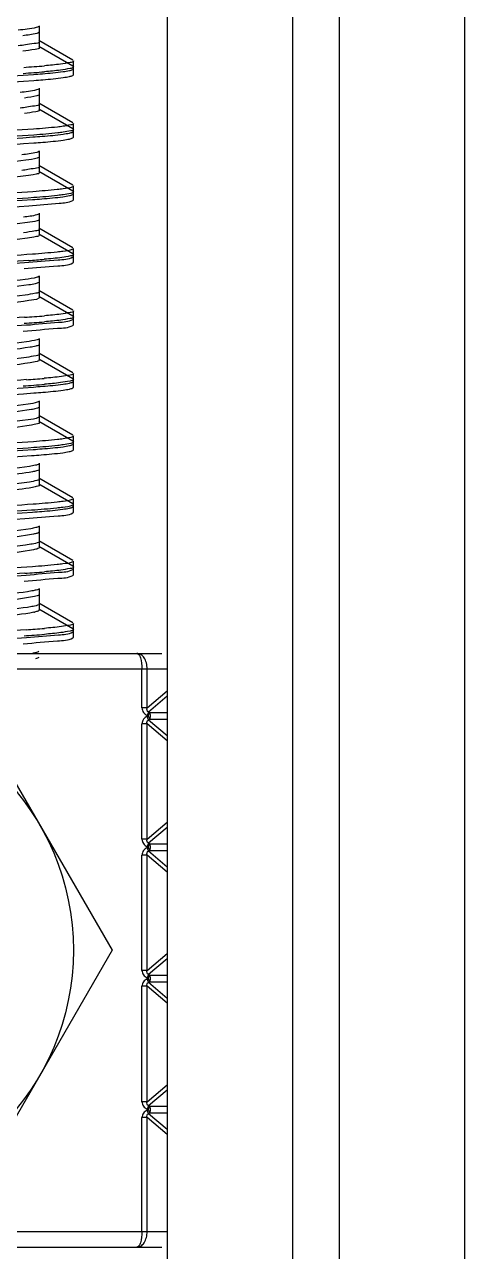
# Model space of a CAD drawing. Extents: x -409572 to -157272, y 600795 to 878326.
# Drawn here: x -396830.3 to -396725.7, y 821899.5 to 822191.7 of the extents above; entities that cross this region are included whole.
import ezdxf

# ---------------------------------------------------------------- set-up
doc = ezdxf.new("R2010")
doc.units = 0
doc.header["$LTSCALE"] = 1000
doc.header["$MEASUREMENT"] = 0
doc.layers.get('0').update_dxf_attribs({"linetype": 'CONTINUOUS'})

msp = doc.modelspace()

# ---------------------------------------------------------------- linework, layer by layer
at = {"linetype": 'CONTINUOUS'}
for p, q in [((-396796.35, 822308.34), (-396796.35, 819345.2)), ((-396766.59, 822308.34), (-396766.59, 819345.2)), ((-396755.43, 822308.34), (-396755.43, 819345.2)), ((-396725.66, 822308.34), (-396725.66, 819345.2)), ((-396826.73, 822187.64), (-396826.73, 822191.36)), ((-396826.73, 822186.21), (-396826.73, 822189.93)), ((-396818.82, 822183.15), (-396826.9, 822187.83)), ((-396818.82, 822181.72), (-396826.9, 822186.4)), ((-396818.82, 822180.96), (-396818.68, 822181.13)), ((-396818.68, 822181.13), (-396818.68, 822182.99)), ((-396818.68, 822181.13), (-396818.68, 822182.99)), ((-396818.68, 822179.7), (-396818.68, 822181.56)), ((-396818.68, 822179.7), (-396818.68, 822181.56)), ((-396818.82, 822179.54), (-396818.68, 822179.7)), ((-396826.73, 822172.75), (-396826.73, 822176.47)), ((-396826.73, 822171.33), (-396826.73, 822175.05)), ((-396818.82, 822168.27), (-396826.9, 822172.94)), ((-396818.82, 822166.84), (-396826.9, 822171.52)), ((-396818.82, 822166.08), (-396818.68, 822166.24)), ((-396818.68, 822166.24), (-396818.68, 822168.1)), ((-396818.68, 822166.24), (-396818.68, 822168.1)), ((-396818.68, 822164.82), (-396818.68, 822166.68)), ((-396818.68, 822164.82), (-396818.68, 822166.68)), ((-396818.82, 822164.66), (-396818.68, 822164.82)), ((-396826.73, 822157.87), (-396826.73, 822161.59)), ((-396826.73, 822156.45), (-396826.73, 822160.17)), ((-396818.82, 822153.38), (-396826.9, 822158.06)), ((-396818.82, 822151.96), (-396826.9, 822156.63)), ((-396818.68, 822151.36), (-396818.68, 822153.22)), ((-396818.68, 822151.36), (-396818.68, 822153.22)), ((-396818.68, 822149.94), (-396818.68, 822151.8)), ((-396818.68, 822149.94), (-396818.68, 822151.8)), ((-396818.82, 822151.2), (-396818.68, 822151.36)), ((-396818.82, 822149.77), (-396818.68, 822149.94)), ((-396826.73, 822142.99), (-396826.73, 822146.71)), ((-396818.82, 822138.5), (-396826.9, 822143.18)), ((-396826.73, 822141.56), (-396826.73, 822145.28)), ((-396818.82, 822137.08), (-396826.9, 822141.75)), ((-396818.68, 822136.48), (-396818.68, 822138.34)), ((-396818.68, 822135.05), (-396818.68, 822136.91)), ((-396818.68, 822135.05), (-396818.68, 822136.91)), ((-396818.82, 822136.31), (-396818.68, 822136.48)), ((-396818.82, 822134.89), (-396818.68, 822135.05)), ((-396826.73, 822128.1), (-396826.73, 822131.83)), ((-396818.82, 822123.62), (-396826.9, 822128.29)), ((-396826.73, 822126.68), (-396826.73, 822130.4)), ((-396818.82, 822122.19), (-396826.9, 822126.87)), ((-396818.68, 822121.59), (-396818.68, 822123.45)), ((-396818.82, 822121.43), (-396818.68, 822121.59)), ((-396818.82, 822120.01), (-396818.68, 822120.17)), ((-396818.68, 822120.17), (-396818.68, 822122.03)), ((-396818.68, 822120.17), (-396818.68, 822122.03)), ((-396826.73, 822113.22), (-396826.73, 822116.94)), ((-396818.82, 822108.73), (-396826.9, 822113.41)), ((-396826.73, 822111.8), (-396826.73, 822115.52)), ((-396818.82, 822107.31), (-396826.9, 822111.99)), ((-396818.68, 822106.71), (-396818.68, 822108.57)), ((-396818.68, 822106.71), (-396818.68, 822108.57)), ((-396818.82, 822106.55), (-396818.68, 822106.71)), ((-396818.82, 822105.12), (-396818.68, 822105.29)), ((-396818.68, 822105.29), (-396818.68, 822107.15)), ((-396818.68, 822105.29), (-396818.68, 822107.15)), ((-396826.73, 822098.34), (-396826.73, 822102.06)), ((-396826.73, 822096.91), (-396826.73, 822100.64)), ((-396818.82, 822093.85), (-396826.9, 822098.53)), ((-396818.82, 822092.43), (-396826.9, 822097.1)), ((-396818.68, 822091.83), (-396818.68, 822093.69)), ((-396818.68, 822091.83), (-396818.68, 822093.69)), ((-396818.82, 822091.66), (-396818.68, 822091.83)), ((-396818.82, 822090.24), (-396818.68, 822090.4)), ((-396818.68, 822090.4), (-396818.68, 822092.26)), ((-396818.68, 822090.4), (-396818.68, 822092.26)), ((-396826.73, 822083.46), (-396826.73, 822087.18)), ((-396826.73, 822082.03), (-396826.73, 822085.75)), ((-396818.82, 822078.97), (-396826.9, 822083.64)), ((-396818.82, 822077.54), (-396826.9, 822082.22)), ((-396818.68, 822076.94), (-396818.68, 822078.8)), ((-396818.68, 822076.94), (-396818.68, 822078.8)), ((-396818.82, 822076.78), (-396818.68, 822076.94)), ((-396818.82, 822075.36), (-396818.68, 822075.52)), ((-396818.68, 822075.52), (-396818.68, 822077.38)), ((-396818.68, 822075.52), (-396818.68, 822077.38)), ((-396826.73, 822068.57), (-396826.73, 822072.29)), ((-396826.73, 822067.15), (-396826.73, 822070.87)), ((-396818.82, 822064.08), (-396826.9, 822068.76)), ((-396818.82, 822062.66), (-396826.9, 822067.34)), ((-396818.68, 822062.06), (-396818.68, 822063.92)), ((-396818.68, 822062.06), (-396818.68, 822063.92)), ((-396818.82, 822061.9), (-396818.68, 822062.06)), ((-396818.68, 822060.64), (-396818.68, 822062.5)), ((-396818.68, 822060.64), (-396818.68, 822062.5)), ((-396818.82, 822060.47), (-396818.68, 822060.64)), ((-396826.73, 822053.69), (-396826.73, 822057.41)), ((-396826.73, 822052.27), (-396826.73, 822055.99)), ((-396818.82, 822049.2), (-396826.9, 822053.88)), ((-396818.82, 822047.78), (-396826.9, 822052.45)), ((-396818.82, 822047.02), (-396818.68, 822047.18)), ((-396818.68, 822047.18), (-396818.68, 822049.04)), ((-396818.68, 822047.18), (-396818.68, 822049.04)), ((-396818.68, 822045.75), (-396818.68, 822047.61)), ((-396818.68, 822045.75), (-396818.68, 822047.61)), ((-396818.82, 822045.59), (-396818.68, 822045.75)), ((-396958.76, 822041.93), (-396797.66, 822041.93)), ((-396960.07, 822038.21), (-396796.35, 822038.21)), ((-396802.36, 822028.93), (-396802.36, 822038.21)), ((-396801.12, 822028.93), (-396801.12, 822038.21)), ((-396801.12, 822028.93), (-396796.35, 822032.98)), ((-396796.35, 822031.72), (-396800.78, 822027.96)), ((-396843.84, 822030.77), (-396809.47, 821971.24)), ((-396801.12, 822028.93), (-396802.36, 822028.93)), ((-396800.78, 822027.96), (-396801.15, 822027.17)), ((-396800.89, 822027.05), (-396801.15, 822027.17)), ((-396801.15, 822026.93), (-396800.89, 822027.05)), ((-396800.78, 822026.14), (-396801.15, 822026.93)), ((-396800.89, 822027.05), (-396800.52, 822027.84)), ((-396800.89, 822027.05), (-396800.52, 822026.26)), ((-396800.52, 822027.84), (-396800.78, 822027.96)), ((-396800.78, 822026.14), (-396800.52, 822026.26)), ((-396800.78, 822026.14), (-396796.35, 822022.38)), ((-396800.52, 822027.84), (-396796.35, 822027.84)), ((-396800.52, 822026.26), (-396796.35, 822026.26)), ((-396801.12, 822025.17), (-396802.36, 822025.17)), ((-396802.36, 821997.68), (-396802.36, 822025.17)), ((-396801.12, 821997.68), (-396801.12, 822025.17)), ((-396796.35, 822021.12), (-396801.12, 822025.17)), ((-396801.12, 821997.68), (-396796.35, 822001.72)), ((-396796.35, 822000.46), (-396800.78, 821996.71)), ((-396801.12, 821997.68), (-396802.36, 821997.68)), ((-396800.78, 821996.71), (-396801.15, 821995.92)), ((-396800.89, 821995.79), (-396800.52, 821996.58)), ((-396800.52, 821996.58), (-396800.78, 821996.71)), ((-396800.52, 821996.58), (-396796.35, 821996.58)), ((-396801.12, 821993.91), (-396802.36, 821993.91)), ((-396802.36, 821966.42), (-396802.36, 821993.91)), ((-396800.89, 821995.79), (-396801.15, 821995.92)), ((-396801.15, 821995.67), (-396800.89, 821995.79)), ((-396800.78, 821994.88), (-396801.15, 821995.67)), ((-396801.12, 821966.42), (-396801.12, 821993.91)), ((-396796.35, 821989.86), (-396801.12, 821993.91)), ((-396800.89, 821995.79), (-396800.52, 821995.01)), ((-396800.78, 821994.88), (-396800.52, 821995.01)), ((-396800.78, 821994.88), (-396796.35, 821991.12)), ((-396800.52, 821995.01), (-396796.35, 821995)), ((-396809.47, 821971.24), (-396843.84, 821911.7)), ((-396801.12, 821966.42), (-396796.35, 821970.47)), ((-396796.35, 821969.21), (-396800.78, 821965.45)), ((-396801.12, 821966.42), (-396802.36, 821966.42)), ((-396800.78, 821965.45), (-396801.15, 821964.66)), ((-396800.89, 821964.54), (-396801.15, 821964.66)), ((-396801.15, 821964.42), (-396800.89, 821964.54)), ((-396800.78, 821963.63), (-396801.15, 821964.42)), ((-396800.89, 821964.54), (-396800.52, 821965.33)), ((-396800.89, 821964.54), (-396800.52, 821963.75)), ((-396800.52, 821965.33), (-396800.78, 821965.45)), ((-396800.52, 821965.33), (-396796.35, 821965.33)), ((-396801.12, 821962.66), (-396802.36, 821962.66)), ((-396802.36, 821935.17), (-396802.36, 821962.66)), ((-396801.12, 821935.17), (-396801.12, 821962.66)), ((-396796.35, 821958.61), (-396801.12, 821962.66)), ((-396800.78, 821963.63), (-396800.52, 821963.75)), ((-396800.78, 821963.63), (-396796.35, 821959.87)), ((-396800.52, 821963.75), (-396796.35, 821963.75)), ((-396801.12, 821935.17), (-396796.35, 821939.22)), ((-396796.35, 821937.95), (-396800.78, 821934.2)), ((-396801.12, 821935.17), (-396802.36, 821935.17)), ((-396800.78, 821934.2), (-396801.15, 821933.41)), ((-396800.89, 821933.29), (-396801.15, 821933.41)), ((-396801.15, 821933.16), (-396800.89, 821933.29)), ((-396800.78, 821932.37), (-396801.15, 821933.16)), ((-396800.89, 821933.29), (-396800.52, 821934.08)), ((-396800.89, 821933.29), (-396800.52, 821932.5)), ((-396800.52, 821934.08), (-396800.78, 821934.2)), ((-396800.78, 821932.37), (-396800.52, 821932.5)), ((-396800.78, 821932.37), (-396796.35, 821928.62)), ((-396800.52, 821934.08), (-396796.35, 821934.08)), ((-396800.52, 821932.5), (-396796.35, 821932.5)), ((-396801.12, 821931.4), (-396802.36, 821931.4)), ((-396802.36, 821904.26), (-396802.36, 821931.4)), ((-396801.12, 821904.26), (-396801.12, 821931.4)), ((-396796.35, 821927.35), (-396801.12, 821931.4)), ((-396960.07, 821904.26), (-396796.35, 821904.26)), ((-396958.76, 821900.54), (-396797.66, 821900.54))]:
    msp.add_line(p, q, dxfattribs=at)
msp.add_circle((-396878.21, 821971.24), 59.53, dxfattribs=at)
for centre, radius, start, end in [((-396847.79, 822446.65), 265.75, 273.7335, 274.8002), ((-396847.96, 822447.29), 267.82, 273.7127, 274.7998), ((-396846.2, 822380.55), 245.66, 273.9462, 274.8034), ((-396847.53, 822383.75), 262.37, 273.7678, 274.801), ((-396847.7, 822384.51), 264.56, 273.7456, 274.8005), ((-396847.95, 822372.77), 267.72, 273.7137, 274.7998), ((-396846.95, 822361.54), 255.02, 273.8422, 274.8039), ((-396847.43, 822321.55), 261.12, 273.7805, 274.8013), ((-396830.65, 822064.43), 12.96, 281.4024, 282.1895), ((-396847.69, 822309.99), 264.45, 273.7466, 274.8005), ((-396847.01, 822302.84), 255.85, 273.8319, 274.8049)]:
    msp.add_arc(centre, radius, start, end, dxfattribs=at)
for points, knots in [([(-396829.73, 822194.98), (-396836.71, 822194.5), (-396868.81, 822192.95), (-396900.94, 822192.19), (-396926.02, 822190.52)], [0, 0, 0, 0, 0.217709, 1, 1, 1, 1]), ([(-396826.9, 822191.17), (-396827.08, 822191.06), (-396828.69, 822190.6), (-396830.35, 822190.45), (-396831.79, 822190.3)], [0, 0, 0, 0, 0.126652, 1, 1, 1, 1]), ([(-396826.9, 822189.74), (-396827.05, 822189.66), (-396828.3, 822189.26), (-396829.59, 822189.13), (-396830.71, 822189)], [0, 0, 0, 0, 0.133308, 1, 1, 1, 1]), ([(-396826.73, 822187.64), (-396826.73, 822187.18), (-396829.32, 822187.09), (-396830.52, 822186.71), (-396831.79, 822186.58)], [0, 0, 0, 0, 0.266577, 1, 1, 1, 1]), ([(-396826.73, 822186.21), (-396826.73, 822185.84), (-396828.74, 822185.67), (-396829.71, 822185.39), (-396830.71, 822185.28)], [0, 0, 0, 0, 0.269457, 1, 1, 1, 1]), ([(-396818.68, 822181.56), (-396818.68, 822181.28), (-396820.2, 822181.11), (-396820.96, 822180.9), (-396821.72, 822180.8)], [0, 0, 0, 0, 0.270622, 1, 1, 1, 1]), ([(-396818.68, 822182.99), (-396818.68, 822182.7), (-396820.19, 822182.53), (-396820.94, 822182.32), (-396821.7, 822182.23)], [0, 0, 0, 0, 0.270741, 1, 1, 1, 1]), ([(-396821.11, 822180.45), (-396820.61, 822180.52), (-396819.84, 822180.65), (-396819.06, 822180.82), (-396818.82, 822180.96)], [0, 0, 0, 0, 0.643373, 1, 1, 1, 1]), ([(-396928.29, 822175.04), (-396921.12, 822175.56), (-396887.75, 822177.19), (-396854.34, 822177.85), (-396828.19, 822179.77)], [0, 0, 0, 0, 0.215151, 1, 1, 1, 1]), ([(-396928.02, 822173.63), (-396920.82, 822174.16), (-396887.5, 822175.78), (-396854.13, 822176.43), (-396828.06, 822178.35)], [0, 0, 0, 0, 0.216514, 1, 1, 1, 1]), ([(-396828.19, 822179.77), (-396827.46, 822179.82), (-396825.1, 822180.01), (-396822.74, 822180.22), (-396821.11, 822180.45)], [0, 0, 0, 0, 0.307395, 1, 1, 1, 1]), ([(-396828.06, 822178.35), (-396827.34, 822178.41), (-396825.01, 822178.59), (-396822.68, 822178.8), (-396821.07, 822179.03)], [0, 0, 0, 0, 0.307538, 1, 1, 1, 1]), ([(-396821.07, 822179.03), (-396820.58, 822179.1), (-396819.83, 822179.23), (-396819.06, 822179.4), (-396818.82, 822179.54)], [0, 0, 0, 0, 0.642718, 1, 1, 1, 1]), ([(-396826.9, 822176.29), (-396827.07, 822176.19), (-396828.53, 822175.75), (-396830.04, 822175.61), (-396831.35, 822175.46)], [0, 0, 0, 0, 0.129068, 1, 1, 1, 1]), ([(-396826.9, 822174.86), (-396827.03, 822174.78), (-396828.15, 822174.42), (-396829.32, 822174.29), (-396830.32, 822174.16)], [0, 0, 0, 0, 0.136277, 1, 1, 1, 1]), ([(-396826.73, 822172.75), (-396826.73, 822172.33), (-396829.09, 822172.21), (-396830.19, 822171.87), (-396831.35, 822171.74)], [0, 0, 0, 0, 0.267461, 1, 1, 1, 1]), ([(-396826.73, 822171.33), (-396826.73, 822170.99), (-396828.53, 822170.8), (-396829.42, 822170.55), (-396830.32, 822170.44)], [0, 0, 0, 0, 0.270956, 1, 1, 1, 1]), ([(-396828.19, 822166.75), (-396835.37, 822166.22), (-396868.74, 822164.59), (-396902.15, 822163.94), (-396928.29, 822162.01)], [0, 0, 0, 0, 0.215501, 1, 1, 1, 1]), ([(-396821.11, 822167.42), (-396821.56, 822167.36), (-396823.91, 822167.07), (-396826.28, 822166.89), (-396828.19, 822166.75)], [0, 0, 0, 0, 0.191417, 1, 1, 1, 1]), ([(-396821.07, 822166), (-396821.51, 822165.94), (-396823.84, 822165.66), (-396826.17, 822165.47), (-396828.06, 822165.33)], [0, 0, 0, 0, 0.191295, 1, 1, 1, 1]), ([(-396821.13, 822165.56), (-396820.63, 822165.63), (-396819.86, 822165.76), (-396819.06, 822165.94), (-396818.82, 822166.08)], [0, 0, 0, 0, 0.643789, 1, 1, 1, 1]), ([(-396818.68, 822168.1), (-396818.68, 822167.87), (-396819.87, 822167.67), (-396820.5, 822167.51), (-396821.11, 822167.42)], [0, 0, 0, 0, 0.27436, 1, 1, 1, 1]), ([(-396818.68, 822166.68), (-396818.68, 822166.45), (-396819.85, 822166.25), (-396820.47, 822166.09), (-396821.07, 822166)], [0, 0, 0, 0, 0.274658, 1, 1, 1, 1]), ([(-396928.32, 822160.15), (-396921.16, 822160.68), (-396887.81, 822162.31), (-396854.42, 822162.97), (-396828.28, 822164.88)], [0, 0, 0, 0, 0.214864, 1, 1, 1, 1]), ([(-396928.14, 822158.74), (-396920.96, 822159.27), (-396887.61, 822160.89), (-396854.21, 822161.54), (-396828.1, 822163.47)], [0, 0, 0, 0, 0.21591, 1, 1, 1, 1]), ([(-396828.06, 822165.33), (-396835.2, 822164.8), (-396868.52, 822163.18), (-396901.89, 822162.51), (-396928.02, 822160.61)], [0, 0, 0, 0, 0.21445, 1, 1, 1, 1]), ([(-396828.28, 822164.88), (-396827.54, 822164.93), (-396825.16, 822165.12), (-396822.77, 822165.33), (-396821.13, 822165.56)], [0, 0, 0, 0, 0.307303, 1, 1, 1, 1]), ([(-396828.1, 822163.47), (-396827.38, 822163.52), (-396825.04, 822163.7), (-396822.69, 822163.91), (-396821.08, 822164.14)], [0, 0, 0, 0, 0.307518, 1, 1, 1, 1]), ([(-396821.08, 822164.14), (-396820.59, 822164.21), (-396819.83, 822164.34), (-396819.06, 822164.52), (-396818.82, 822164.66)], [0, 0, 0, 0, 0.642899, 1, 1, 1, 1]), ([(-396826.9, 822161.4), (-396827.05, 822161.31), (-396828.38, 822160.9), (-396829.75, 822160.77), (-396830.93, 822160.63)], [0, 0, 0, 0, 0.131751, 1, 1, 1, 1]), ([(-396829.95, 822159.33), (-396836.28, 822158.49), (-396857.79, 822157.49), (-396890.05, 822155.64), (-396916.11, 822155.03), (-396926.88, 822153.51)], [0, 0, 0, 0, 0.197391, 0.664053, 1, 1, 1, 1]), ([(-396826.73, 822157.87), (-396826.73, 822157.48), (-396828.86, 822157.33), (-396829.88, 822157.03), (-396830.93, 822156.91)], [0, 0, 0, 0, 0.26872, 1, 1, 1, 1]), ([(-396826.9, 822159.98), (-396827.02, 822159.91), (-396828.02, 822159.57), (-396829.06, 822159.44), (-396829.95, 822159.33)], [0, 0, 0, 0, 0.139499, 1, 1, 1, 1]), ([(-396829.95, 822155.61), (-396836.96, 822154.68), (-396854.92, 822153.9), (-396882.89, 822152.43), (-396907.28, 822151.52), (-396922.37, 822150.23), (-396927.52, 822149.88), (-396929.16, 822149.34)], [0, 0, 0, 0, 0.213335, 0.5413, 0.846112, 0.947854, 1, 1, 1, 1]), ([(-396826.73, 822156.45), (-396826.73, 822156.14), (-396828.33, 822155.93), (-396829.14, 822155.71), (-396829.95, 822155.61)], [0, 0, 0, 0, 0.272705, 1, 1, 1, 1]), ([(-396828.28, 822151.86), (-396835.46, 822151.33), (-396868.81, 822149.71), (-396902.21, 822149.05), (-396928.31, 822147.13)], [0, 0, 0, 0, 0.215909, 1, 1, 1, 1]), ([(-396821.13, 822152.54), (-396821.59, 822152.47), (-396823.96, 822152.19), (-396826.35, 822152), (-396828.28, 822151.86)], [0, 0, 0, 0, 0.191492, 1, 1, 1, 1]), ([(-396818.68, 822153.22), (-396818.68, 822153.14), (-396819.55, 822152.59), (-396820.36, 822152.65), (-396821.13, 822152.54)], [0, 0, 0, 0, 0.089025, 1, 1, 1, 1]), ([(-396818.68, 822151.8), (-396818.68, 822151.56), (-396819.86, 822151.37), (-396820.48, 822151.21), (-396821.08, 822151.12)], [0, 0, 0, 0, 0.274575, 1, 1, 1, 1]), ([(-396928.35, 822145.27), (-396921.22, 822145.79), (-396887.9, 822147.42), (-396854.53, 822148.09), (-396828.4, 822149.99)], [0, 0, 0, 0, 0.214461, 1, 1, 1, 1]), ([(-396828.1, 822150.44), (-396835.26, 822149.92), (-396868.61, 822148.29), (-396902, 822147.63), (-396928.14, 822145.72)], [0, 0, 0, 0, 0.214858, 1, 1, 1, 1]), ([(-396923.01, 822144.2), (-396915.77, 822144.63), (-396884.53, 822146.09), (-396853.25, 822146.83), (-396829.29, 822148.5)], [0, 0, 0, 0, 0.231984, 1, 1, 1, 1]), ([(-396829.29, 822148.5), (-396826.87, 822148.67), (-396823.47, 822149.14), (-396819.77, 822149.23), (-396818.82, 822149.77)], [0, 0, 0, 0, 0.689218, 1, 1, 1, 1]), ([(-396828.4, 822149.99), (-396827.66, 822150.04), (-396825.24, 822150.23), (-396822.83, 822150.44), (-396821.16, 822150.67)], [0, 0, 0, 0, 0.307276, 1, 1, 1, 1]), ([(-396821.08, 822151.12), (-396821.53, 822151.06), (-396823.86, 822150.77), (-396826.21, 822150.58), (-396828.1, 822150.44)], [0, 0, 0, 0, 0.191309, 1, 1, 1, 1]), ([(-396821.16, 822150.67), (-396820.65, 822150.74), (-396819.87, 822150.88), (-396819.07, 822151.05), (-396818.82, 822151.2)], [0, 0, 0, 0, 0.64429, 1, 1, 1, 1]), ([(-396826.9, 822146.52), (-396827.04, 822146.44), (-396828.23, 822146.05), (-396829.47, 822145.92), (-396830.53, 822145.79)], [0, 0, 0, 0, 0.134595, 1, 1, 1, 1]), ([(-396829.6, 822144.49), (-396842.43, 822142.69), (-396871.68, 822142.13), (-396900.78, 822140.68), (-396916.95, 822139.55)], [0, 0, 0, 0, 0.444316, 1, 1, 1, 1]), ([(-396826.73, 822142.99), (-396826.73, 822142.63), (-396828.64, 822142.45), (-396829.58, 822142.19), (-396830.53, 822142.07)], [0, 0, 0, 0, 0.270092, 1, 1, 1, 1]), ([(-396826.9, 822145.1), (-396827.01, 822145.03), (-396827.89, 822144.72), (-396828.81, 822144.6), (-396829.6, 822144.49)], [0, 0, 0, 0, 0.14301, 1, 1, 1, 1]), ([(-396829.6, 822140.77), (-396842.43, 822138.97), (-396871.68, 822138.41), (-396900.78, 822136.95), (-396916.95, 822135.82)], [0, 0, 0, 0, 0.444316, 1, 1, 1, 1]), ([(-396826.73, 822141.56), (-396826.73, 822141.29), (-396828.14, 822141.06), (-396828.88, 822140.87), (-396829.6, 822140.77)], [0, 0, 0, 0, 0.274738, 1, 1, 1, 1]), ([(-396828.4, 822136.96), (-396835.6, 822136.44), (-396868.92, 822134.82), (-396902.29, 822134.17), (-396928.35, 822132.24)], [0, 0, 0, 0, 0.216509, 1, 1, 1, 1]), ([(-396821.16, 822137.65), (-396821.62, 822137.59), (-396824.03, 822137.3), (-396826.45, 822137.11), (-396828.4, 822136.96)], [0, 0, 0, 0, 0.191495, 1, 1, 1, 1]), ([(-396818.68, 822136.91), (-396818.68, 822136.66), (-396820.02, 822136.47), (-396820.71, 822136.29), (-396821.39, 822136.19)], [0, 0, 0, 0, 0.272444, 1, 1, 1, 1]), ([(-396818.68, 822138.34), (-396818.68, 822138.26), (-396819.57, 822137.7), (-396820.38, 822137.76), (-396821.16, 822137.65)], [0, 0, 0, 0, 0.088784, 1, 1, 1, 1]), ([(-396925.8, 822130.56), (-396918.76, 822131.03), (-396886.93, 822132.55), (-396855.05, 822133.31), (-396830.29, 822134.97)], [0, 0, 0, 0, 0.221183, 1, 1, 1, 1]), ([(-396829.29, 822135.48), (-396835.9, 822135.01), (-396867.14, 822133.49), (-396898.41, 822132.66), (-396923.01, 822131.17)], [0, 0, 0, 0, 0.211795, 1, 1, 1, 1]), ([(-396830.42, 822133.54), (-396827.73, 822133.72), (-396823.97, 822134.24), (-396819.86, 822134.29), (-396818.82, 822134.89)], [0, 0, 0, 0, 0.691069, 1, 1, 1, 1]), ([(-396830.29, 822134.97), (-396827.63, 822135.15), (-396823.91, 822135.67), (-396819.85, 822135.72), (-396818.82, 822136.31)], [0, 0, 0, 0, 0.690867, 1, 1, 1, 1]), ([(-396830.15, 822130.96), (-396836.51, 822130.14), (-396857.94, 822129.12), (-396890.1, 822127.31), (-396916.01, 822126.67), (-396926.75, 822125.19)], [0, 0, 0, 0, 0.198812, 0.663944, 1, 1, 1, 1]), ([(-396826.9, 822131.64), (-396827.03, 822131.56), (-396828.09, 822131.21), (-396829.2, 822131.08), (-396830.15, 822130.96)], [0, 0, 0, 0, 0.137672, 1, 1, 1, 1]), ([(-396829.27, 822129.66), (-396835.63, 822128.71), (-396852.45, 822127.98), (-396879.38, 822126.65), (-396905.82, 822125.21), (-396922.03, 822124.63), (-396927.92, 822123.58)], [0, 0, 0, 0, 0.195338, 0.50968, 0.818636, 1, 1, 1, 1]), ([(-396826.73, 822128.1), (-396826.73, 822127.78), (-396828.44, 822127.58), (-396829.29, 822127.35), (-396830.15, 822127.24)], [0, 0, 0, 0, 0.271698, 1, 1, 1, 1]), ([(-396826.9, 822130.21), (-396827.15, 822130.07), (-396827.96, 822129.87), (-396828.75, 822129.73), (-396829.27, 822129.66)], [0, 0, 0, 0, 0.361214, 1, 1, 1, 1]), ([(-396829.27, 822125.93), (-396836.09, 822124.92), (-396854.03, 822124.21), (-396877.46, 822122.99), (-396898.77, 822121.99), (-396912.55, 822121.33), (-396922.38, 822120.44), (-396927.61, 822120.12), (-396929.23, 822119.55)], [0, 0, 0, 0, 0.206553, 0.536269, 0.702877, 0.845559, 0.948364, 1, 1, 1, 1]), ([(-396830.15, 822127.24), (-396837.25, 822126.33), (-396855.29, 822125.52), (-396878.71, 822124.37), (-396899.61, 822123.37), (-396913, 822122.72), (-396922.55, 822121.86), (-396927.62, 822121.53), (-396929.22, 822120.98)], [0, 0, 0, 0, 0.216147, 0.544888, 0.708735, 0.848475, 0.949101, 1, 1, 1, 1]), ([(-396826.73, 822126.68), (-396826.73, 822126.6), (-396827.61, 822126), (-396828.46, 822126.05), (-396829.27, 822125.93)], [0, 0, 0, 0, 0.091796, 1, 1, 1, 1]), ([(-396818.68, 822123.45), (-396818.68, 822123.17), (-396820.16, 822123), (-396820.91, 822122.8), (-396821.65, 822122.7)], [0, 0, 0, 0, 0.27096, 1, 1, 1, 1]), ([(-396926.55, 822115.63), (-396919.49, 822116.11), (-396887.26, 822117.66), (-396854.99, 822118.4), (-396829.86, 822120.12)], [0, 0, 0, 0, 0.219129, 1, 1, 1, 1]), ([(-396830.29, 822121.95), (-396837.26, 822121.48), (-396869.1, 822119.95), (-396900.97, 822119.18), (-396925.8, 822117.54)], [0, 0, 0, 0, 0.219427, 1, 1, 1, 1]), ([(-396830.61, 822118.64), (-396827.88, 822118.82), (-396824.05, 822119.35), (-396819.88, 822119.4), (-396818.82, 822120.01)], [0, 0, 0, 0, 0.691359, 1, 1, 1, 1]), ([(-396829.86, 822120.12), (-396827.3, 822120.29), (-396823.72, 822120.79), (-396819.82, 822120.86), (-396818.82, 822121.43)], [0, 0, 0, 0, 0.690197, 1, 1, 1, 1]), ([(-396818.68, 822122.03), (-396818.68, 822121.75), (-396820.18, 822121.58), (-396820.93, 822121.37), (-396821.68, 822121.27)], [0, 0, 0, 0, 0.270815, 1, 1, 1, 1]), ([(-396826.9, 822116.75), (-396827.02, 822116.68), (-396827.96, 822116.36), (-396828.95, 822116.24), (-396829.79, 822116.12)], [0, 0, 0, 0, 0.140996, 1, 1, 1, 1]), ([(-396828.96, 822114.82), (-396835.27, 822113.82), (-396852.19, 822113.14), (-396879.34, 822111.78), (-396905.99, 822110.29), (-396922.32, 822109.77), (-396928.15, 822108.66)], [0, 0, 0, 0, 0.192978, 0.509549, 0.82079, 1, 1, 1, 1]), ([(-396829.79, 822116.12), (-396836.13, 822115.26), (-396857.78, 822114.28), (-396890.17, 822112.37), (-396916.36, 822111.84), (-396927.11, 822110.25)], [0, 0, 0, 0, 0.196859, 0.665778, 1, 1, 1, 1]), ([(-396826.9, 822115.33), (-396827.12, 822115.2), (-396827.82, 822115.02), (-396828.51, 822114.89), (-396828.96, 822114.82)], [0, 0, 0, 0, 0.36678, 1, 1, 1, 1]), ([(-396828.96, 822111.1), (-396835.67, 822110.04), (-396853.6, 822109.37), (-396877.04, 822108.12), (-396898.53, 822107.11), (-396912.46, 822106.45), (-396922.37, 822105.55), (-396927.64, 822105.24), (-396929.26, 822104.66)], [0, 0, 0, 0, 0.202975, 0.533469, 0.701272, 0.84507, 0.948501, 1, 1, 1, 1]), ([(-396829.79, 822112.4), (-396836.8, 822111.45), (-396854.84, 822110.67), (-396878.32, 822109.5), (-396899.4, 822108.49), (-396912.94, 822107.84), (-396922.56, 822106.97), (-396927.67, 822106.65), (-396929.25, 822106.09)], [0, 0, 0, 0, 0.212866, 0.542542, 0.70756, 0.848323, 0.949425, 1, 1, 1, 1]), ([(-396826.73, 822113.22), (-396826.73, 822112.93), (-396828.24, 822112.71), (-396829.02, 822112.51), (-396829.79, 822112.4)], [0, 0, 0, 0, 0.273505, 1, 1, 1, 1]), ([(-396826.73, 822111.8), (-396826.74, 822111.58), (-396827.8, 822111.33), (-396828.4, 822111.19), (-396828.96, 822111.1)], [0, 0, 0, 0, 0.279898, 1, 1, 1, 1]), ([(-396818.68, 822108.57), (-396818.68, 822108.3), (-396820.1, 822108.12), (-396820.82, 822107.93), (-396821.53, 822107.83)], [0, 0, 0, 0, 0.271617, 1, 1, 1, 1]), ([(-396928.28, 822100.62), (-396921.12, 822101.15), (-396887.75, 822102.78), (-396854.33, 822103.43), (-396828.19, 822105.35)], [0, 0, 0, 0, 0.215159, 1, 1, 1, 1]), ([(-396829.86, 822107.1), (-396836.91, 822106.61), (-396869.14, 822105.06), (-396901.41, 822104.32), (-396926.55, 822102.61)], [0, 0, 0, 0, 0.219054, 1, 1, 1, 1]), ([(-396828.19, 822105.35), (-396827.46, 822105.41), (-396825.1, 822105.59), (-396822.73, 822105.8), (-396821.11, 822106.03)], [0, 0, 0, 0, 0.307399, 1, 1, 1, 1]), ([(-396818.68, 822107.15), (-396818.68, 822106.86), (-396820.2, 822106.69), (-396820.96, 822106.48), (-396821.72, 822106.39)], [0, 0, 0, 0, 0.270628, 1, 1, 1, 1]), ([(-396821.11, 822106.03), (-396820.61, 822106.1), (-396819.84, 822106.23), (-396819.06, 822106.41), (-396818.82, 822106.55)], [0, 0, 0, 0, 0.643357, 1, 1, 1, 1]), ([(-396821.07, 822104.61), (-396820.58, 822104.68), (-396819.83, 822104.81), (-396819.06, 822104.99), (-396818.82, 822105.12)], [0, 0, 0, 0, 0.642712, 1, 1, 1, 1]), ([(-396928.02, 822099.22), (-396920.81, 822099.74), (-396887.49, 822101.36), (-396854.12, 822102.01), (-396828.06, 822103.94)], [0, 0, 0, 0, 0.216534, 1, 1, 1, 1]), ([(-396826.9, 822101.87), (-396827.01, 822101.81), (-396827.84, 822101.51), (-396828.71, 822101.39), (-396829.45, 822101.29)], [0, 0, 0, 0, 0.144669, 1, 1, 1, 1]), ([(-396828.06, 822103.94), (-396827.34, 822103.99), (-396825.01, 822104.18), (-396822.68, 822104.38), (-396821.07, 822104.61)], [0, 0, 0, 0, 0.307538, 1, 1, 1, 1]), ([(-396829.45, 822101.29), (-396835.79, 822100.38), (-396857.74, 822099.44), (-396890.37, 822097.39), (-396916.86, 822097.03), (-396927.56, 822095.3)], [0, 0, 0, 0, 0.19541, 0.669181, 1, 1, 1, 1]), ([(-396828.66, 822099.98), (-396834.24, 822099.04), (-396849.48, 822098.41), (-396874.66, 822097.03), (-396901.15, 822095.83), (-396918.1, 822094.97), (-396924.97, 822094.22)], [0, 0, 0, 0, 0.175715, 0.472791, 0.784833, 1, 1, 1, 1]), ([(-396826.9, 822100.45), (-396827.1, 822100.33), (-396827.69, 822100.17), (-396828.29, 822100.05), (-396828.66, 822099.98)], [0, 0, 0, 0, 0.372977, 1, 1, 1, 1]), ([(-396829.45, 822097.57), (-396836.36, 822096.57), (-396854.4, 822095.83), (-396877.91, 822094.63), (-396899.18, 822093.62), (-396912.86, 822092.97), (-396922.56, 822092.07), (-396927.71, 822091.77), (-396929.29, 822091.19)], [0, 0, 0, 0, 0.209449, 0.539982, 0.706178, 0.848006, 0.949655, 1, 1, 1, 1]), ([(-396828.66, 822096.26), (-396834.24, 822095.32), (-396849.48, 822094.69), (-396874.66, 822093.31), (-396901.15, 822092.11), (-396918.1, 822091.25), (-396924.97, 822090.49)], [0, 0, 0, 0, 0.175715, 0.472791, 0.784833, 1, 1, 1, 1]), ([(-396826.73, 822098.34), (-396826.73, 822098.25), (-396827.69, 822097.63), (-396828.59, 822097.69), (-396829.45, 822097.57)], [0, 0, 0, 0, 0.09033, 1, 1, 1, 1]), ([(-396826.73, 822096.91), (-396826.74, 822096.72), (-396827.64, 822096.47), (-396828.18, 822096.35), (-396828.66, 822096.26)], [0, 0, 0, 0, 0.283217, 1, 1, 1, 1]), ([(-396821.11, 822093.01), (-396821.56, 822092.95), (-396823.91, 822092.66), (-396826.28, 822092.47), (-396828.19, 822092.33)], [0, 0, 0, 0, 0.191413, 1, 1, 1, 1]), ([(-396818.68, 822093.69), (-396818.68, 822093.45), (-396819.87, 822093.26), (-396820.5, 822093.09), (-396821.11, 822093.01)], [0, 0, 0, 0, 0.274367, 1, 1, 1, 1]), ([(-396928.31, 822085.74), (-396921.16, 822086.26), (-396887.81, 822087.89), (-396854.41, 822088.55), (-396828.27, 822090.46)], [0, 0, 0, 0, 0.214872, 1, 1, 1, 1]), ([(-396828.19, 822092.33), (-396835.37, 822091.8), (-396868.73, 822090.18), (-396902.15, 822089.52), (-396928.28, 822087.6)], [0, 0, 0, 0, 0.215488, 1, 1, 1, 1]), ([(-396828.06, 822090.92), (-396835.19, 822090.39), (-396868.51, 822088.76), (-396901.88, 822088.09), (-396928.02, 822086.2)], [0, 0, 0, 0, 0.214435, 1, 1, 1, 1]), ([(-396828.27, 822090.46), (-396827.54, 822090.52), (-396825.16, 822090.7), (-396822.77, 822090.92), (-396821.13, 822091.14)], [0, 0, 0, 0, 0.307305, 1, 1, 1, 1]), ([(-396821.07, 822091.59), (-396821.51, 822091.53), (-396823.84, 822091.24), (-396826.17, 822091.05), (-396828.06, 822090.92)], [0, 0, 0, 0, 0.191295, 1, 1, 1, 1]), ([(-396821.21, 822089.71), (-396820.69, 822089.78), (-396819.89, 822089.92), (-396819.07, 822090.1), (-396818.82, 822090.24)], [0, 0, 0, 0, 0.645021, 1, 1, 1, 1]), ([(-396821.13, 822091.14), (-396820.63, 822091.22), (-396819.86, 822091.35), (-396819.06, 822091.52), (-396818.82, 822091.66)], [0, 0, 0, 0, 0.643774, 1, 1, 1, 1]), ([(-396818.68, 822092.26), (-396818.68, 822092.03), (-396819.85, 822091.83), (-396820.47, 822091.68), (-396821.07, 822091.59)], [0, 0, 0, 0, 0.27466, 1, 1, 1, 1]), ([(-396919.72, 822084.85), (-396912.36, 822085.26), (-396881.99, 822086.65), (-396851.58, 822087.36), (-396828.6, 822089.02)], [0, 0, 0, 0, 0.242393, 1, 1, 1, 1]), ([(-396828.6, 822089.02), (-396827.84, 822089.07), (-396825.38, 822089.26), (-396822.91, 822089.48), (-396821.21, 822089.71)], [0, 0, 0, 0, 0.307317, 1, 1, 1, 1]), ([(-396829.13, 822086.45), (-396835.47, 822085.48), (-396852.34, 822084.77), (-396879.38, 822083.43), (-396905.92, 822081.97), (-396922.18, 822081.41), (-396928.04, 822080.34)], [0, 0, 0, 0, 0.194375, 0.509802, 0.819766, 1, 1, 1, 1]), ([(-396828.39, 822085.15), (-396832.71, 822084.36), (-396844.76, 822083.77), (-396873.29, 822082.09), (-396897.54, 822081.27), (-396914.1, 822080.2)], [0, 0, 0, 0, 0.153234, 0.420019, 1, 1, 1, 1]), ([(-396826.9, 822086.99), (-396827.14, 822086.85), (-396827.9, 822086.66), (-396828.64, 822086.53), (-396829.13, 822086.45)], [0, 0, 0, 0, 0.363608, 1, 1, 1, 1]), ([(-396826.9, 822085.56), (-396827.07, 822085.47), (-396827.57, 822085.31), (-396828.08, 822085.21), (-396828.39, 822085.15)], [0, 0, 0, 0, 0.37991, 1, 1, 1, 1]), ([(-396829.13, 822082.73), (-396835.94, 822081.69), (-396853.96, 822081), (-396877.5, 822079.77), (-396898.94, 822078.75), (-396912.77, 822078.1), (-396922.54, 822077.18), (-396927.74, 822076.9), (-396929.31, 822076.3)], [0, 0, 0, 0, 0.205905, 0.537229, 0.704613, 0.847545, 0.949803, 1, 1, 1, 1]), ([(-396828.39, 822081.43), (-396832.71, 822080.64), (-396844.76, 822080.05), (-396873.29, 822078.37), (-396897.54, 822077.55), (-396914.1, 822076.48)], [0, 0, 0, 0, 0.153234, 0.420019, 1, 1, 1, 1]), ([(-396826.73, 822083.46), (-396826.74, 822083.22), (-396827.89, 822082.98), (-396828.52, 822082.82), (-396829.13, 822082.73)], [0, 0, 0, 0, 0.278286, 1, 1, 1, 1]), ([(-396826.73, 822082.03), (-396826.74, 822081.86), (-396827.5, 822081.61), (-396827.97, 822081.5), (-396828.39, 822081.43)], [0, 0, 0, 0, 0.287204, 1, 1, 1, 1]), ([(-396818.68, 822078.8), (-396818.68, 822078.73), (-396819.55, 822078.18), (-396820.36, 822078.23), (-396821.13, 822078.12)], [0, 0, 0, 0, 0.089033, 1, 1, 1, 1]), ([(-396928.35, 822070.85), (-396921.22, 822071.38), (-396887.9, 822073), (-396854.53, 822073.67), (-396828.4, 822075.57)], [0, 0, 0, 0, 0.214475, 1, 1, 1, 1]), ([(-396828.27, 822077.44), (-396835.46, 822076.92), (-396868.81, 822075.29), (-396902.21, 822074.64), (-396928.31, 822072.71)], [0, 0, 0, 0, 0.215892, 1, 1, 1, 1]), ([(-396828.6, 822075.99), (-396834.83, 822075.55), (-396865.2, 822074.04), (-396895.59, 822073.17), (-396919.72, 822071.83)], [0, 0, 0, 0, 0.205332, 1, 1, 1, 1]), ([(-396821.21, 822076.69), (-396821.68, 822076.62), (-396824.14, 822076.33), (-396826.61, 822076.14), (-396828.6, 822075.99)], [0, 0, 0, 0, 0.191433, 1, 1, 1, 1]), ([(-396828.4, 822075.57), (-396827.65, 822075.63), (-396825.24, 822075.81), (-396822.82, 822076.03), (-396821.16, 822076.26)], [0, 0, 0, 0, 0.307276, 1, 1, 1, 1]), ([(-396821.13, 822078.12), (-396821.59, 822078.06), (-396823.96, 822077.77), (-396826.34, 822077.58), (-396828.27, 822077.44)], [0, 0, 0, 0, 0.19149, 1, 1, 1, 1]), ([(-396818.68, 822077.38), (-396818.68, 822077.3), (-396819.59, 822076.74), (-396820.41, 822076.8), (-396821.21, 822076.69)], [0, 0, 0, 0, 0.088431, 1, 1, 1, 1]), ([(-396821.16, 822076.26), (-396820.65, 822076.33), (-396819.87, 822076.46), (-396819.07, 822076.64), (-396818.82, 822076.78)], [0, 0, 0, 0, 0.644275, 1, 1, 1, 1]), ([(-396925.73, 822069.61), (-396918.68, 822070.08), (-396886.84, 822071.6), (-396854.97, 822072.36), (-396830.21, 822074.02)], [0, 0, 0, 0, 0.221562, 1, 1, 1, 1]), ([(-396830.21, 822074.02), (-396827.57, 822074.2), (-396823.88, 822074.71), (-396819.85, 822074.77), (-396818.82, 822075.36)], [0, 0, 0, 0, 0.690751, 1, 1, 1, 1]), ([(-396828.82, 822071.62), (-396835.11, 822070.59), (-396852.05, 822069.93), (-396879.27, 822068.56), (-396906.02, 822067.05), (-396922.4, 822066.55), (-396928.23, 822065.42)], [0, 0, 0, 0, 0.191736, 0.509065, 0.821327, 1, 1, 1, 1]), ([(-396828.14, 822070.31), (-396833.34, 822069.28), (-396848.11, 822068.78), (-396872.84, 822067.32), (-396899.56, 822066.16), (-396916.89, 822065.27), (-396924.07, 822064.54)], [0, 0, 0, 0, 0.165505, 0.458699, 0.774611, 1, 1, 1, 1]), ([(-396826.9, 822072.11), (-396827.11, 822071.98), (-396827.76, 822071.81), (-396828.41, 822071.68), (-396828.82, 822071.62)], [0, 0, 0, 0, 0.369442, 1, 1, 1, 1]), ([(-396826.9, 822070.68), (-396827.04, 822070.6), (-396827.46, 822070.46), (-396827.88, 822070.37), (-396828.14, 822070.31)], [0, 0, 0, 0, 0.387704, 1, 1, 1, 1]), ([(-396828.82, 822067.9), (-396835.53, 822066.8), (-396853.52, 822066.17), (-396877.07, 822064.9), (-396898.69, 822063.88), (-396912.67, 822063.23), (-396922.52, 822062.29), (-396927.77, 822062.02), (-396929.33, 822061.41)], [0, 0, 0, 0, 0.202243, 0.534298, 0.702881, 0.846954, 0.949881, 1, 1, 1, 1]), ([(-396826.73, 822068.57), (-396826.74, 822068.36), (-396827.73, 822068.12), (-396828.3, 822067.98), (-396828.82, 822067.9)], [0, 0, 0, 0, 0.281296, 1, 1, 1, 1]), ([(-396826.74, 822067.15), (-396826.74, 822067), (-396827.38, 822066.76), (-396827.79, 822066.66), (-396828.15, 822066.59)], [0, 0, 0, 0, 0.2919, 1, 1, 1, 1]), ([(-396828.15, 822066.59), (-396833.35, 822065.56), (-396848.12, 822065.05), (-396872.85, 822063.59), (-396899.57, 822062.44), (-396916.89, 822061.55), (-396924.07, 822060.82)], [0, 0, 0, 0, 0.165599, 0.458794, 0.774654, 1, 1, 1, 1]), ([(-396818.68, 822063.92), (-396818.68, 822063.84), (-396819.57, 822063.29), (-396820.38, 822063.34), (-396821.16, 822063.24)], [0, 0, 0, 0, 0.088791, 1, 1, 1, 1]), ([(-396828.4, 822062.55), (-396835.6, 822062.03), (-396868.92, 822060.4), (-396902.29, 822059.75), (-396928.35, 822057.83)], [0, 0, 0, 0, 0.216489, 1, 1, 1, 1]), ([(-396830.21, 822061), (-396837.18, 822060.53), (-396869.02, 822059), (-396900.89, 822058.23), (-396925.73, 822056.59)], [0, 0, 0, 0, 0.219042, 1, 1, 1, 1]), ([(-396829.91, 822060.58), (-396827.35, 822060.76), (-396823.75, 822061.26), (-396819.82, 822061.32), (-396818.82, 822061.9)], [0, 0, 0, 0, 0.690301, 1, 1, 1, 1]), ([(-396821.16, 822063.24), (-396821.62, 822063.17), (-396824.03, 822062.88), (-396826.44, 822062.69), (-396828.4, 822062.55)], [0, 0, 0, 0, 0.191497, 1, 1, 1, 1]), ([(-396818.68, 822062.5), (-396818.68, 822062.22), (-396820.15, 822062.05), (-396820.89, 822061.84), (-396821.64, 822061.75)], [0, 0, 0, 0, 0.271048, 1, 1, 1, 1]), ([(-396926.5, 822056.1), (-396919.45, 822056.58), (-396887.26, 822058.13), (-396855.02, 822058.87), (-396829.91, 822060.58)], [0, 0, 0, 0, 0.219209, 1, 1, 1, 1]), ([(-396830.41, 822059.12), (-396827.73, 822059.3), (-396823.97, 822059.82), (-396819.86, 822059.88), (-396818.82, 822060.47)], [0, 0, 0, 0, 0.69106, 1, 1, 1, 1]), ([(-396828.54, 822056.78), (-396834.03, 822055.82), (-396849.17, 822055.21), (-396874.26, 822053.82), (-396900.8, 822052.63), (-396917.83, 822051.76), (-396924.78, 822051.01)], [0, 0, 0, 0, 0.173459, 0.469678, 0.782575, 1, 1, 1, 1]), ([(-396827.91, 822055.48), (-396832.92, 822054.4), (-396847.45, 822053.97), (-396871.93, 822052.45), (-396898.75, 822051.32), (-396916.26, 822050.42), (-396923.59, 822049.71)], [0, 0, 0, 0, 0.160367, 0.451606, 0.769465, 1, 1, 1, 1]), ([(-396826.9, 822057.22), (-396827.08, 822057.12), (-396827.64, 822056.96), (-396828.19, 822056.84), (-396828.54, 822056.78)], [0, 0, 0, 0, 0.375957, 1, 1, 1, 1]), ([(-396826.9, 822055.8), (-396827.02, 822055.73), (-396827.36, 822055.61), (-396827.7, 822055.52), (-396827.91, 822055.48)], [0, 0, 0, 0, 0.396512, 1, 1, 1, 1]), ([(-396828.54, 822053.06), (-396834.03, 822052.1), (-396849.17, 822051.49), (-396874.26, 822050.1), (-396900.8, 822048.91), (-396917.83, 822048.04), (-396924.78, 822047.29)], [0, 0, 0, 0, 0.173459, 0.469678, 0.782575, 1, 1, 1, 1]), ([(-396826.73, 822053.69), (-396826.74, 822053.51), (-396827.58, 822053.26), (-396828.09, 822053.14), (-396828.54, 822053.06)], [0, 0, 0, 0, 0.28487, 1, 1, 1, 1]), ([(-396826.74, 822052.27), (-396826.74, 822052.14), (-396827.25, 822051.91), (-396827.61, 822051.82), (-396827.91, 822051.76)], [0, 0, 0, 0, 0.297941, 1, 1, 1, 1]), ([(-396828.09, 822051.72), (-396833.2, 822050.69), (-396847.77, 822050.2), (-396872.27, 822048.73), (-396898.94, 822047.59), (-396916.32, 822046.7), (-396923.59, 822045.99)], [0, 0, 0, 0, 0.163392, 0.454692, 0.77088, 1, 1, 1, 1]), ([(-396829.91, 822047.56), (-396836.96, 822047.08), (-396869.16, 822045.53), (-396901.39, 822044.78), (-396926.5, 822043.08)], [0, 0, 0, 0, 0.219207, 1, 1, 1, 1]), ([(-396829.86, 822045.7), (-396827.3, 822045.88), (-396823.72, 822046.37), (-396819.82, 822046.44), (-396818.82, 822047.02)], [0, 0, 0, 0, 0.690199, 1, 1, 1, 1]), ([(-396818.68, 822047.61), (-396818.68, 822047.33), (-396820.18, 822047.16), (-396820.93, 822046.95), (-396821.68, 822046.86)], [0, 0, 0, 0, 0.270822, 1, 1, 1, 1]), ([(-396818.68, 822049.04), (-396818.68, 822048.77), (-396820.1, 822048.59), (-396820.81, 822048.4), (-396821.53, 822048.3)], [0, 0, 0, 0, 0.271622, 1, 1, 1, 1]), ([(-396926.54, 822041.21), (-396919.49, 822041.69), (-396887.26, 822043.25), (-396854.99, 822043.99), (-396829.86, 822045.7)], [0, 0, 0, 0, 0.219134, 1, 1, 1, 1]), ([(-396830.6, 822044.23), (-396827.87, 822044.41), (-396824.05, 822044.94), (-396819.88, 822044.98), (-396818.82, 822045.59)], [0, 0, 0, 0, 0.69135, 1, 1, 1, 1]), ([(-396826.9, 822042.34), (-396827.06, 822042.25), (-396827.52, 822042.1), (-396827.99, 822042), (-396828.28, 822041.95)], [0, 0, 0, 0, 0.383249, 1, 1, 1, 1]), ([(-396826.9, 822040.91), (-396827, 822040.86), (-396827.26, 822040.76), (-396827.54, 822040.68), (-396827.7, 822040.64)], [0, 0, 0, 0, 0.406518, 1, 1, 1, 1]), ([(-396803.55, 822041.93), (-396803.38, 822041.93), (-396802.97, 822041.59), (-396802.49, 822040.32), (-396802.36, 822039.11), (-396802.36, 822038.21)], [0, 0, 0, 0, 0.128078, 0.342475, 1, 1, 1, 1]), ([(-396801.12, 822038.21), (-396801.12, 822038.7), (-396801.24, 822039.64), (-396801.75, 822040.85), (-396802.54, 822041.7), (-396803.24, 822041.93), (-396803.55, 822041.93)], [0, 0, 0, 0, 0.302203, 0.57488, 0.804028, 1, 1, 1, 1]), ([(-396802.36, 822028.93), (-396802.36, 822028.56), (-396802.11, 822027.8), (-396801.49, 822027.33), (-396801.15, 822027.17)], [0, 0, 0, 0, 0.499355, 1, 1, 1, 1]), ([(-396800.78, 822027.96), (-396800.96, 822028.02), (-396801.25, 822028.37), (-396801.16, 822028.75), (-396801.12, 822028.93)], [0, 0, 0, 0, 0.502447, 1, 1, 1, 1]), ([(-396801.15, 822026.93), (-396801.49, 822026.77), (-396802.11, 822026.3), (-396802.36, 822025.54), (-396802.36, 822025.17)], [0, 0, 0, 0, 0.500643, 1, 1, 1, 1]), ([(-396801.12, 822025.17), (-396801.16, 822025.35), (-396801.25, 822025.73), (-396800.96, 822026.08), (-396800.78, 822026.14)], [0, 0, 0, 0, 0.49632, 1, 1, 1, 1]), ([(-396800.52, 822026.26), (-396800.4, 822026.5), (-396800.32, 822027.05), (-396800.4, 822027.6), (-396800.52, 822027.84)], [0, 0, 0, 0, 0.500048, 1, 1, 1, 1]), ([(-396802.36, 821997.68), (-396802.36, 821997.31), (-396802.11, 821996.55), (-396801.49, 821996.08), (-396801.15, 821995.92)], [0, 0, 0, 0, 0.499355, 1, 1, 1, 1]), ([(-396800.78, 821996.71), (-396800.96, 821996.76), (-396801.25, 821997.11), (-396801.16, 821997.5), (-396801.12, 821997.68)], [0, 0, 0, 0, 0.502447, 1, 1, 1, 1]), ([(-396800.52, 821995.01), (-396800.4, 821995.25), (-396800.32, 821995.79), (-396800.4, 821996.34), (-396800.52, 821996.58)], [0, 0, 0, 0, 0.500048, 1, 1, 1, 1]), ([(-396801.15, 821995.67), (-396801.49, 821995.51), (-396802.11, 821995.04), (-396802.36, 821994.28), (-396802.36, 821993.91)], [0, 0, 0, 0, 0.500643, 1, 1, 1, 1]), ([(-396801.12, 821993.91), (-396801.16, 821994.09), (-396801.25, 821994.48), (-396800.96, 821994.83), (-396800.78, 821994.88)], [0, 0, 0, 0, 0.49632, 1, 1, 1, 1]), ([(-396802.36, 821966.42), (-396802.36, 821966.05), (-396802.11, 821965.29), (-396801.49, 821964.82), (-396801.15, 821964.66)], [0, 0, 0, 0, 0.499355, 1, 1, 1, 1]), ([(-396801.15, 821964.42), (-396801.49, 821964.26), (-396802.11, 821963.79), (-396802.36, 821963.03), (-396802.36, 821962.66)], [0, 0, 0, 0, 0.500643, 1, 1, 1, 1]), ([(-396800.78, 821965.45), (-396800.96, 821965.51), (-396801.25, 821965.86), (-396801.16, 821966.24), (-396801.12, 821966.42)], [0, 0, 0, 0, 0.502447, 1, 1, 1, 1]), ([(-396800.52, 821963.75), (-396800.4, 821963.99), (-396800.32, 821964.54), (-396800.4, 821965.09), (-396800.52, 821965.33)], [0, 0, 0, 0, 0.500048, 1, 1, 1, 1]), ([(-396801.12, 821962.66), (-396801.16, 821962.84), (-396801.25, 821963.22), (-396800.96, 821963.57), (-396800.78, 821963.63)], [0, 0, 0, 0, 0.49632, 1, 1, 1, 1]), ([(-396802.36, 821935.17), (-396802.36, 821934.8), (-396802.11, 821934.04), (-396801.49, 821933.57), (-396801.15, 821933.41)], [0, 0, 0, 0, 0.499355, 1, 1, 1, 1]), ([(-396801.15, 821933.16), (-396801.49, 821933), (-396802.11, 821932.53), (-396802.36, 821931.77), (-396802.36, 821931.4)], [0, 0, 0, 0, 0.500643, 1, 1, 1, 1]), ([(-396800.78, 821934.2), (-396800.96, 821934.25), (-396801.25, 821934.6), (-396801.16, 821934.99), (-396801.12, 821935.17)], [0, 0, 0, 0, 0.502447, 1, 1, 1, 1]), ([(-396801.12, 821931.4), (-396801.16, 821931.58), (-396801.25, 821931.97), (-396800.96, 821932.32), (-396800.78, 821932.37)], [0, 0, 0, 0, 0.49632, 1, 1, 1, 1]), ([(-396800.52, 821932.5), (-396800.4, 821932.74), (-396800.32, 821933.29), (-396800.4, 821933.83), (-396800.52, 821934.08)], [0, 0, 0, 0, 0.500048, 1, 1, 1, 1]), ([(-396802.36, 821904.26), (-396802.36, 821903.37), (-396802.49, 821902.15), (-396802.97, 821900.89), (-396803.38, 821900.54), (-396803.55, 821900.54)], [0, 0, 0, 0, 0.657525, 0.871922, 1, 1, 1, 1]), ([(-396803.55, 821900.54), (-396803.24, 821900.54), (-396802.54, 821900.77), (-396801.75, 821901.62), (-396801.24, 821902.84), (-396801.12, 821903.77), (-396801.12, 821904.26)], [0, 0, 0, 0, 0.195972, 0.42512, 0.697797, 1, 1, 1, 1])]:
    msp.add_open_spline(points, degree=3, knots=knots, dxfattribs=at)
for points in [[(-396821.7, 822182.23), (-396822.98, 822182.07), (-396824.27, 822181.95), (-396825.56, 822181.84)], [(-396821.72, 822180.8), (-396822.99, 822180.64), (-396824.27, 822180.52), (-396825.55, 822180.41)], [(-396821.39, 822136.19), (-396822.8, 822136.01), (-396824.21, 822135.88), (-396825.63, 822135.76)], [(-396821.65, 822122.7), (-396822.95, 822122.54), (-396824.26, 822122.41), (-396825.57, 822122.3)], [(-396821.68, 822121.27), (-396822.97, 822121.11), (-396824.27, 822120.99), (-396825.56, 822120.88)], [(-396821.53, 822107.83), (-396822.88, 822107.66), (-396824.23, 822107.53), (-396825.59, 822107.42)], [(-396821.72, 822106.39), (-396822.99, 822106.23), (-396824.27, 822106.11), (-396825.55, 822106)], [(-396821.64, 822061.75), (-396822.95, 822061.58), (-396824.26, 822061.46), (-396825.57, 822061.35)], [(-396821.53, 822048.3), (-396822.88, 822048.13), (-396824.23, 822048), (-396825.58, 822047.89)], [(-396821.68, 822046.86), (-396822.97, 822046.7), (-396824.27, 822046.57), (-396825.56, 822046.46)]]:
    msp.add_open_spline(points, degree=3, dxfattribs=at)

doc.saveas('drawing.dxf')
